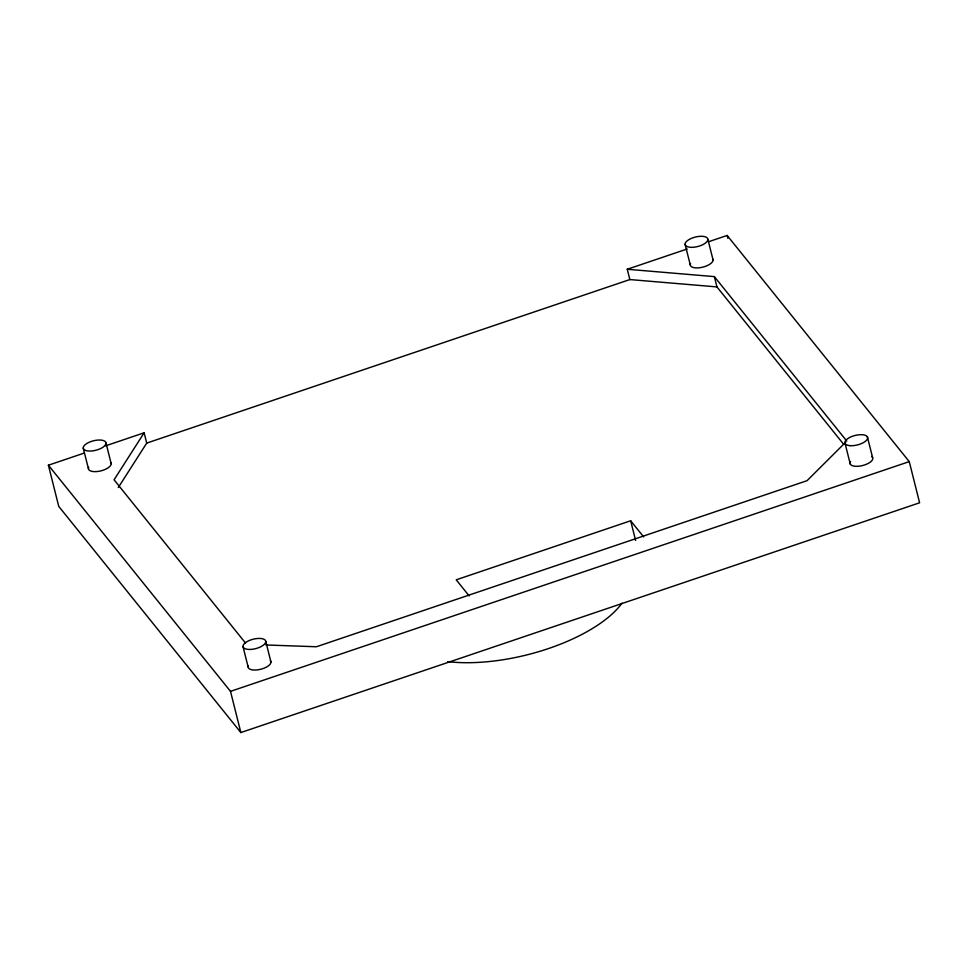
<?xml version="1.0" encoding="UTF-8"?>
<svg xmlns="http://www.w3.org/2000/svg" width="968" height="968" viewBox="0 0 968 968"><rect width="100%" height="100%" fill="white"/><g stroke="black" fill="none" stroke-linecap="round" stroke-linejoin="round"><path stroke-width="1.45" d="M118.278 487.557L146.713 443.102L144.123 432.805L114.067 479.801L245.569 643.103M845.742 442.134L807.07 480.673L316.403 646.757L265.849 644.966M708.6 241.734L727.149 235.454L909.255 461.615L919.6 502.791L240.851 732.546L58.745 506.385L48.4 465.209L84.119 453.109M105.548 445.861L144.123 432.805M843.697 444.336L716.937 286.915L629.853 279.558L627.264 269.261L687.195 248.982M146.713 443.102L629.853 279.558M643.647 536.901L630.664 520.772L456.206 579.82L469.19 595.949M48.4 465.209L230.505 691.358L909.255 461.615M627.264 269.261L714.348 276.618L846.794 441.093M867.401 436.895L872.579 457.489M845.1 443.513L850.267 464.108M727.149 235.454L727.863 238.297M707.874 239.302A11.689 4.888 -14.1 0 1 691.128 247.324A11.689 4.888 -14.1 0 1 690.474 238.781A11.689 4.888 -14.1 0 1 707.874 239.302L713.053 259.896M714.348 276.618L716.937 286.915M685.102 244.299L690.269 264.893M630.664 520.772L635.601 540.434M265.752 641.312A11.689 4.888 -14.1 0 1 249.248 649.455A11.689 4.888 -14.1 0 1 248.123 641.034A11.689 4.888 -14.1 0 1 265.752 641.312L270.919 661.906M242.992 646.551L248.171 667.146M230.505 691.358L240.851 732.546M106.008 443.029A11.689 4.888 -14.1 0 1 89.25 451.052A11.689 4.888 -14.1 0 1 88.596 442.521A11.689 4.888 -14.1 0 1 106.008 443.029L111.175 463.624M83.224 448.039L88.403 468.621M871.599 456.448A11.689 4.888 -14.1 0 1 862.27 465.62A11.689 4.888 -14.1 0 1 850.594 461.446M270.362 660.733A11.689 4.888 -14.1 0 1 260.198 669.396A11.689 4.888 -14.1 0 1 248.389 665.803M712.569 258.698A11.689 4.888 -14.1 0 1 702.042 267.325A11.689 4.888 -14.1 0 1 690.559 263.538M110.691 462.438A11.689 4.888 -14.1 0 1 100.164 471.053A11.689 4.888 -14.1 0 1 88.693 467.266M622.025 603.137A116.85 48.824 -14.1 0 1 447.627 661.616M850.013 445.667A11.689 4.888 -14.1 0 0 867.63 438.153A11.689 4.888 -14.1 0 0 851.114 436.786A11.689 4.888 -14.1 0 0 850.013 445.667"/></g></svg>
